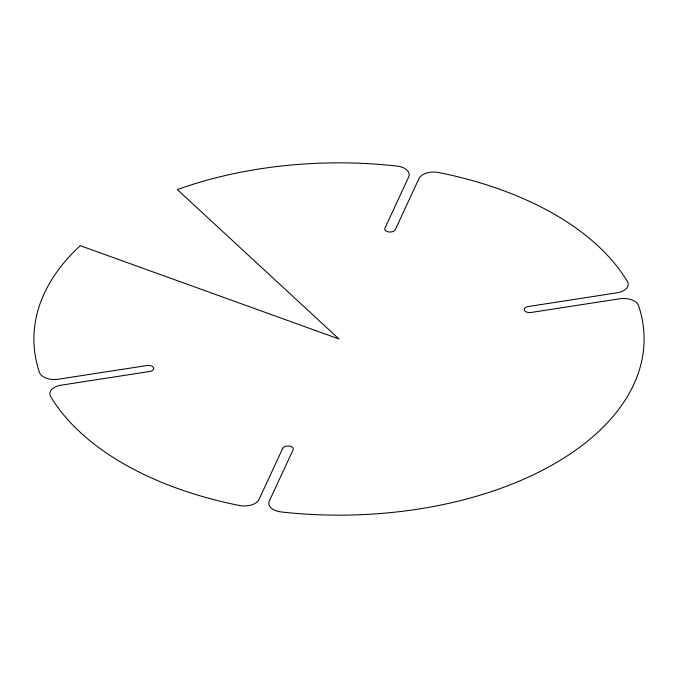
<?xml version="1.0" encoding="UTF-8"?>
<svg xmlns="http://www.w3.org/2000/svg" width="678" height="678" viewBox="0 0 678 678"><rect width="100%" height="100%" fill="white"/><g stroke="black" fill="none" stroke-linecap="round" stroke-linejoin="round"><path stroke-width="1.02" d="M282.777 448.243L259.013 499.432A15.255 8.806 0 0 1 239.292 505.474A305.1 176.144 0 0 1 50.655 396.562A15.255 8.806 0 0 1 61.122 385.18L149.787 371.459A5.339 3.085 0 0 0 153.559 367.688A5.339 3.085 0 0 0 147.024 365.51L58.359 379.222A15.255 8.806 0 0 1 39.434 372.383A305.1 176.144 0 0 1 80.25 245.665L339 339L177.339 189.611A305.1 176.144 0 0 1 396.825 166.042A15.255 8.806 0 0 1 408.673 176.975L384.909 228.164A5.339 3.085 0 0 0 388.689 231.935A5.339 3.085 0 0 0 395.223 229.757L418.987 178.568A15.255 8.806 0 0 1 438.708 172.526A305.1 176.144 0 0 1 627.345 281.438A15.255 8.806 0 0 1 616.878 292.82L528.213 306.541A5.339 3.085 0 0 0 524.441 310.312A5.339 3.085 0 0 0 530.976 312.49L619.641 298.778A15.255 8.806 0 0 1 638.566 305.617A305.1 176.144 0 0 1 281.175 511.958A15.255 8.806 0 0 1 269.327 501.025L293.091 449.836A5.339 3.085 0 0 0 289.311 446.065A5.339 3.085 0 0 0 282.777 448.243"/></g></svg>
